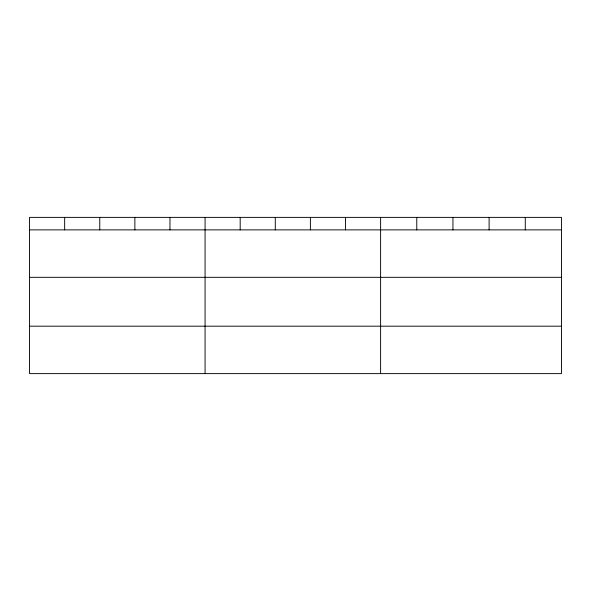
<?xml version="1.0" encoding="UTF-8"?>
<svg xmlns="http://www.w3.org/2000/svg" width="591" height="591" viewBox="0 0 591 591"><rect width="100%" height="100%" fill="white"/><g stroke="black" fill="none" stroke-linecap="round" stroke-linejoin="round"><path stroke-width="0.89" d="M561.45 277.319L561.45 217.377L29.55 217.377L29.55 373.623L561.45 373.623L561.45 277.319L29.55 277.319M29.55 229.877L561.45 229.877M29.55 326.188L561.45 326.188M525.281 217.377L525.281 229.877M489.112 217.377L489.112 229.877M452.942 217.377L452.942 229.877M416.773 217.377L416.773 229.877M380.604 217.377L380.604 373.623M345.499 217.377L345.499 229.877M310.393 217.377L310.393 229.877M275.288 217.377L275.288 229.877M240.182 217.377L240.182 229.877M205.077 217.377L205.077 373.623M169.972 217.377L169.972 229.877M134.866 217.377L134.866 229.877M99.761 217.377L99.761 229.877M64.655 217.377L64.655 229.877"/></g></svg>
